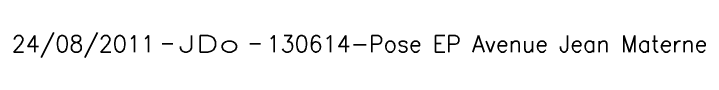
# Model space of a CAD drawing. Header units: millimetres. Extents: x 185116 to 185972, y 126995 to 127892.
# Drawn here: x 185940.72 to 185972.38, y 127488.61 to 127489.75 of the extents above; entities that cross this region are included whole.
import ezdxf
from ezdxf.enums import TextEntityAlignment as Align

# ---------------------------------------------------------------- set-up
doc = ezdxf.new("R2010")
doc.units = ezdxf.units.MM
doc.layers.get('0').update_dxf_attribs({"linetype": 'CONTINUOUS'})
doc.layers.add('E_910', color=7, linetype='CONTINUOUS', plot=False)
doc.styles.get("Standard").update_dxf_attribs({"font": 'romans.shx', "width": 0.85})

# ---------------------------------------------------------------- blocks, each defined once
blk = doc.blocks.new('GIS_MODF')
at = {"color": 0, "linetype": 'Continuous', "flags": 128}
for points in [[(-2.257, -0.012), (-1.757, -0.012)], [(1.758, -0.012), (2.258, -0.012)]]:
    blk.add_lwpolyline(points, dxfattribs=at)
at = {"color": 0, "linetype": 'Continuous'}
blk.add_attdef('DATE', text='', height=0.75, dxfattribs=at).set_placement((-2.583, -0.387), align=Align.RIGHT)
at = {"color": 0, "linetype": 'Continuous', "width": 3.590909}
blk.add_attdef('USER', text='', height=0.75, dxfattribs=at).set_placement((-1.516, -0.387), (1.306, -0.387), align=Align.FIT)
at = {"color": 0, "linetype": 'Continuous'}
blk.add_attdef('DESC', (2.528, -0.387), '', height=0.75, dxfattribs=at)

msp = doc.modelspace()

# ---------------------------------------------------------------- block references
at = {"layer": 'E_910'}
ref = msp.add_blockref('GIS_MODF', (185949.766, 127489.247), dxfattribs=at)
ref.add_attrib('DATE', '24/08/2011', dxfattribs={"layer": '0', "color": 0, "linetype": 'Continuous', "height": 0.75}).set_placement((185947.184, 127488.861), align=Align.RIGHT)
ref.add_attrib('USER', 'JDo', dxfattribs={"layer": '0', "color": 0, "linetype": 'Continuous', "height": 0.75, "width": 1.490566}).set_placement((185948.25, 127488.861), (185951.072, 127488.861), align=Align.FIT)
ref.add_attrib('DESC', '130614-Pose EP Avenue Jean Materne', (185952.294, 127488.861), dxfattribs={"layer": '0', "color": 0, "linetype": 'Continuous', "height": 0.75})

doc.saveas('drawing.dxf')
